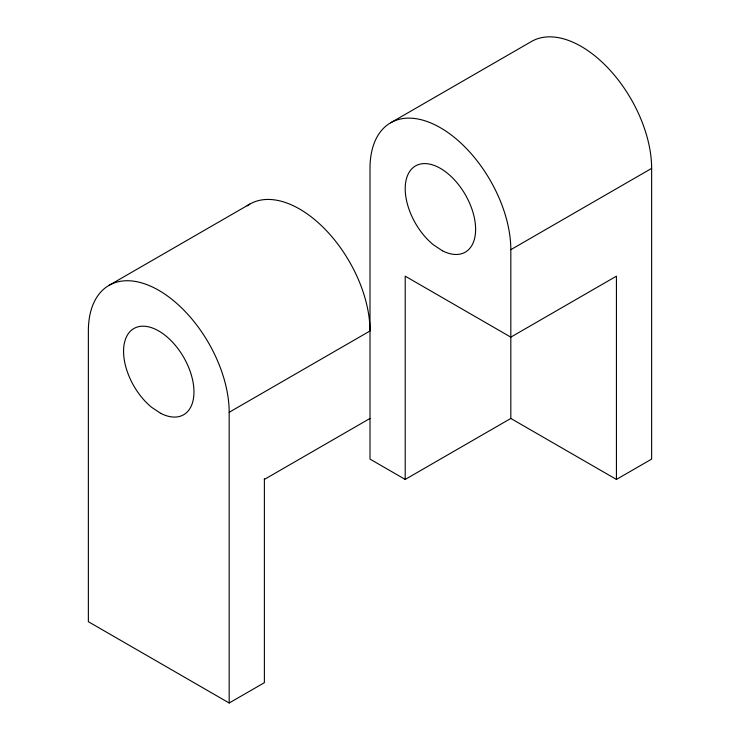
<?xml version="1.0" encoding="UTF-8"?>
<svg xmlns="http://www.w3.org/2000/svg" width="740" height="740" viewBox="0 0 740 740"><rect width="100%" height="100%" fill="white"/><g stroke="black" fill="none" stroke-linecap="round" stroke-linejoin="round"><path stroke-width="1.11" d="M108.983 285.4L249.806 204.101M390.618 122.803L531.44 41.505A99.576 57.489 60 0 1 608.169 68.182A99.576 57.489 60 0 1 651.635 168.387L651.635 459.096L616.429 479.428L510.822 418.452L405.206 479.428L370 459.096L370 168.387A99.576 57.489 60 0 1 440.411 127.733A99.576 57.489 60 0 1 510.822 249.685L510.822 418.452M264.384 478.734L264.384 682.678L229.178 703L229.178 412.282L370 330.983A99.576 57.489 60 0 0 324.712 228.882A99.576 57.489 60 0 0 247.105 205.84M510.822 249.685L651.635 168.387M264.384 479.418L370 418.442M229.178 703L88.365 621.702L88.365 330.983A99.576 57.489 60 0 1 158.776 290.33A99.576 57.489 60 0 1 229.178 412.282M616.429 479.428L616.429 276.168L510.822 337.144L405.206 276.168L405.206 479.428M442.464 250.804L433.298 244.737A49.784 28.749 60 0 1 412.171 168.461A49.784 28.749 60 0 1 471.399 207.626A49.784 28.749 60 0 1 442.464 250.804M160.821 413.401L151.654 407.342A49.784 28.749 60 0 1 130.536 331.058A49.784 28.749 60 0 1 189.755 370.231A49.784 28.749 60 0 1 160.821 413.401"/></g></svg>
